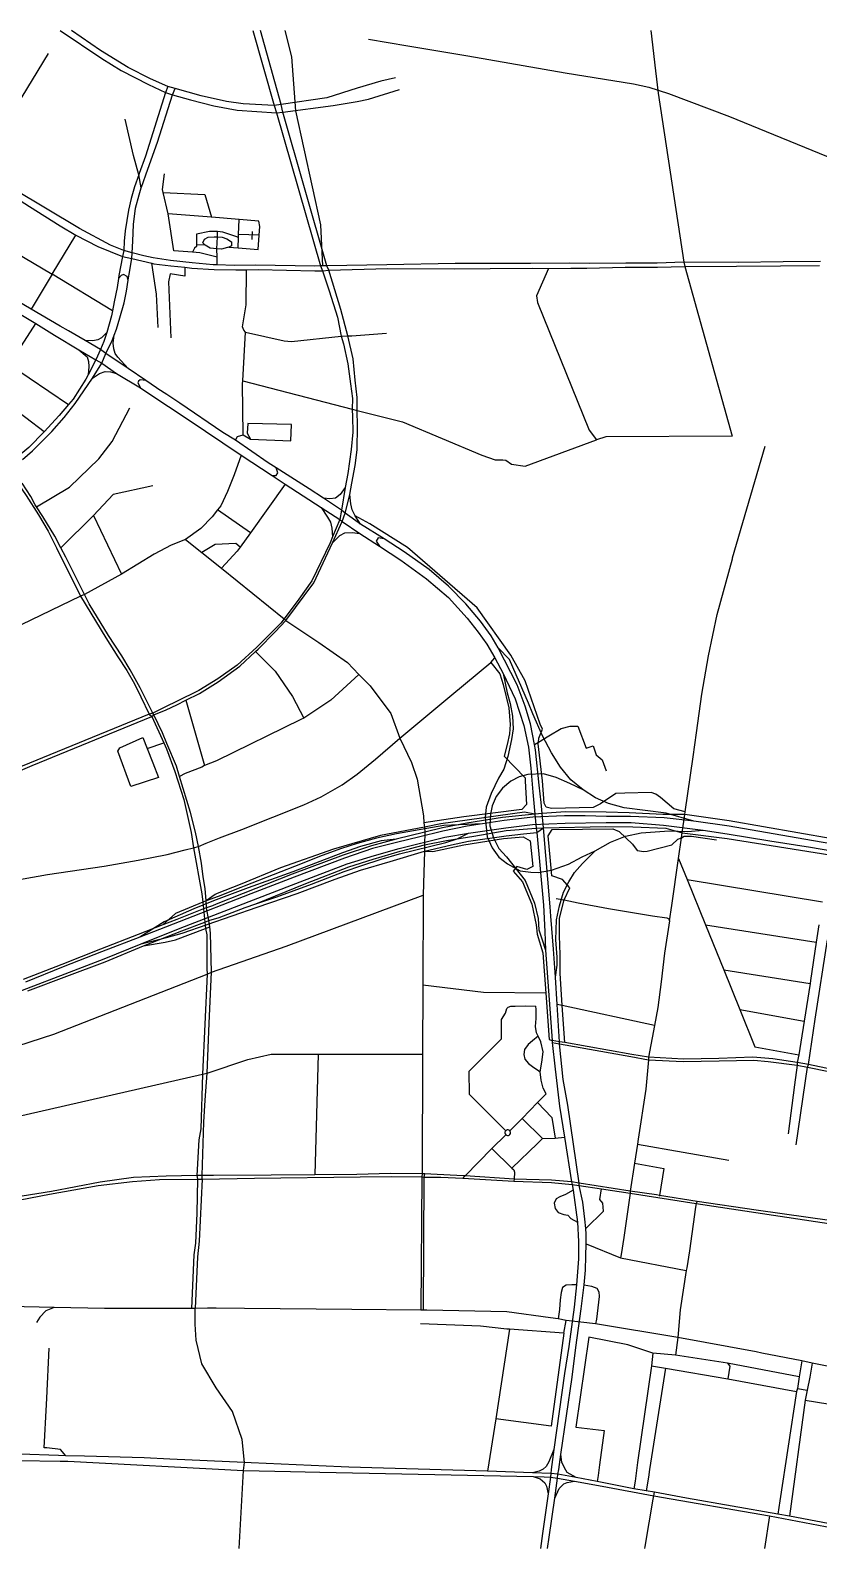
# Model space of a CAD drawing. Header units: inches. Extents: x 13383867 to 13391347, y 3530530 to 3535030.
# Drawn here: x 13386233 to 13388568, y 3530530 to 3535030 of the extents above; entities that cross this region are included whole.
import ezdxf

# ---------------------------------------------------------------- set-up
doc = ezdxf.new("R2010")
doc.units = ezdxf.units.IN
doc.header["$MEASUREMENT"] = 0

msp = doc.modelspace()

# ---------------------------------------------------------------- linework, layer by layer
for points in [[(13386321.3, 3535029.9), (13386445.1, 3534946.1), (13386502, 3534911.4), (13386583, 3534869), (13386633.3, 3534845.6), (13386654.2, 3534839.2), (13386707, 3534824), (13386776.5, 3534806.7), (13386845.7, 3534793.1), (13386962.1, 3534785.1), (13386980.5, 3534787.7), (13387129.9, 3534807.5), (13387200.7, 3534819.2), (13387234.5, 3534826.4), (13387326.4, 3534854.8)], [(13387314.7, 3534889.1), (13387271.4, 3534879.2), (13387201.6, 3534858.4), (13387111.5, 3534830.1), (13386975.7, 3534809.9), (13386955.4, 3534806.9), (13386863.5, 3534812.1), (13386813.8, 3534819.1), (13386738.7, 3534835.7), (13386661.5, 3534857.9), (13386640.1, 3534863.6), (13386588.8, 3534886.5), (13386522.3, 3534919.9), (13386440.6, 3534970.4), (13386354.8, 3535029.9)], [(13386891.9, 3535029.9), (13386955.4, 3534806.9), (13386962.1, 3534785.1), (13387092.5, 3534331.8)], [(13387111.1, 3534331.5), (13386980.5, 3534787.7), (13386975.7, 3534809.9), (13386914.3, 3535029.9)], [(13387099.3, 3534331.7), (13387093.4, 3534453.1), (13387019.4, 3534791.6), (13387007.3, 3534951.3), (13386988, 3535029.9)], [(13388071.2, 3535029.9), (13388084.5, 3534910.2)], [(13387234.9, 3535003.6), (13387351.4, 3534983.6), (13387528.7, 3534954.6), (13387817.7, 3534904.4), (13388020.2, 3534871.6), (13388065, 3534861.4), (13388123.5, 3534842.9), (13388304.4, 3534774.2), (13388634.8, 3534639.3), (13388659.6, 3534629.9), (13388760.8, 3534591.5), (13388895.3, 3534534.5)], [(13386078.9, 3534621.8), (13386286.5, 3534961.4)], [(13388084.5, 3534910.2), (13388093, 3534844)], [(13385659.4, 3534854.4), (13385678.6, 3534844.1), (13386067.4, 3534611.9), (13386077.1, 3534606.1), (13386230.8, 3534508.2), (13386321.7, 3534450.4), (13386367.8, 3534423.3), (13386433.3, 3534389), (13386506, 3534359.3), (13386533.3, 3534354.2), (13386593.1, 3534339.6), (13386598.8, 3534338.3)], [(13386596.4, 3534355.4), (13386568.8, 3534361.8), (13386534.4, 3534370.6), (13386509.5, 3534377.9), (13386470.1, 3534393.7), (13386378.6, 3534442.9), (13386085.5, 3534617.8), (13386078.9, 3534621.8), (13386073.6, 3534624.9), (13385686.1, 3534855.8)], [(13386640.1, 3534863.6), (13386633.3, 3534845.6), (13386574, 3534657.3)], [(13386581.3, 3534618.4), (13386609.8, 3534698.9), (13386654.2, 3534839.2), (13386661.5, 3534857.9)], [(13388093, 3534844), (13388168.8, 3534342.9), (13388172.2, 3534330.5), (13388312.2, 3533827.6)], [(13386561.6, 3534562.7), (13386554.3, 3534601.3), (13386538.6, 3534658.6), (13386514, 3534766.3)], [(13386574, 3534657.3), (13386555.7, 3534605.3)], [(13386562.6, 3534565.5), (13386581.3, 3534618.4)], [(13385522.2, 3534597.6), (13385538.9, 3534587.2), (13385590.8, 3534554.3), (13385653.5, 3534517), (13385736.2, 3534467.8), (13385802.3, 3534428.4), (13385859.9, 3534394.2), (13385918.8, 3534359.1), (13385925.1, 3534354.8), (13385971.1, 3534327.6), (13386050.2, 3534280.9), (13386086.1, 3534258.1), (13386249.1, 3534160.8), (13386304.3, 3534126.7), (13386376.1, 3534083.5)], [(13386456.7, 3534072.3), (13386440.7, 3534084), (13386394.8, 3534110.7), (13386345.6, 3534139.1), (13386321.7, 3534153.1), (13386235.1, 3534203.7), (13386104.3, 3534280.3), (13386099.3, 3534283.2), (13386064.6, 3534303.5), (13386001.7, 3534340.2), (13385938.3, 3534376.3), (13385931.5, 3534380.3), (13385890.2, 3534404.9), (13385815.1, 3534449.7), (13385713.7, 3534510.1), (13385664.1, 3534538.8), (13385609.1, 3534570.5)], [(13386554.3, 3534601.3), (13386541.6, 3534565.7), (13386531.5, 3534531.5), (13386523.2, 3534497.4), (13386513.9, 3534436), (13386511.2, 3534405.4), (13386509.5, 3534377.9), (13386506, 3534359.3), (13386495.4, 3534303.4), (13386494.1, 3534294.1), (13386490.5, 3534268.2), (13386481.6, 3534224.9), (13386476.5, 3534198.9), (13386473.5, 3534183.5), (13386459.3, 3534134.2), (13386451, 3534107.7), (13386440.7, 3534084), (13386426.9, 3534052.9), (13386404.4, 3534008.6)], [(13386456.7, 3534072.3), (13386474.9, 3534110.6), (13386481.1, 3534126.2), (13386488.4, 3534144.5), (13386498.3, 3534178), (13386510.6, 3534222.4), (13386517.9, 3534257.2), (13386522.7, 3534289.2), (13386525.4, 3534307.5), (13386533.3, 3534354.2), (13386534.4, 3534370.6), (13386536.2, 3534404.6), (13386538.1, 3534454.5), (13386544.4, 3534502.7), (13386554.9, 3534542.4), (13386561.6, 3534562.7)], [(13386555.7, 3534605.3), (13386554.3, 3534601.3)], [(13386561.6, 3534562.7), (13386562.6, 3534565.5)], [(13386786.1, 3534358), (13386735.4, 3534370.1), (13386712.9, 3534372.1), (13386657.5, 3534376.9), (13386641.3, 3534485.8), (13386626.6, 3534549.5), (13386624.6, 3534558.4), (13386630.5, 3534604.7)], [(13386626.6, 3534549.5), (13386749.4, 3534543.9), (13386769.2, 3534475.8)], [(13386003.6, 3534482.1), (13386159.6, 3534389.3), (13386297.6, 3534307.2), (13386367.8, 3534423.3)], [(13386820.7, 3534387.8), (13386848.2, 3534385.3), (13386907.9, 3534380), (13386910.7, 3534423.2), (13386912.4, 3534448.9), (13386910.1, 3534464.7), (13386851.9, 3534469.3), (13386769.2, 3534475.8), (13386641.3, 3534485.8)], [(13386849.5, 3534416.1), (13386841.2, 3534418.5), (13386802.8, 3534431.9), (13386787.6, 3534433.6), (13386763.6, 3534433.5), (13386724.8, 3534426), (13386725.4, 3534394.2), (13386725.5, 3534389.5), (13386718.9, 3534384.8), (13386712.9, 3534372.1)], [(13386786.3, 3534335), (13386786.1, 3534358), (13386785.8, 3534382.7), (13386787.1, 3534418.2), (13386787.6, 3534433.6)], [(13386848.2, 3534385.3), (13386849.5, 3534416.1), (13386849.9, 3534425.2), (13386851.9, 3534469.3)], [(13386889.9, 3534433.5), (13386888.7, 3534409.8)], [(13386725.4, 3534394.2), (13386748.8, 3534395.3)], [(13386785.8, 3534382.7), (13386766, 3534384.1), (13386751.2, 3534393.1), (13386748.8, 3534395.3), (13386743.5, 3534400.3), (13386748.5, 3534411.5), (13386759.7, 3534416.9), (13386777.3, 3534417.8), (13386787.1, 3534418.2), (13386800.7, 3534416.5), (13386814.7, 3534412), (13386828.6, 3534403), (13386828.6, 3534391.7), (13386820.7, 3534387.8), (13386816.9, 3534385.9), (13386798.9, 3534381.8), (13386785.8, 3534382.7)], [(13386910.7, 3534423.2), (13386849.9, 3534425.2)], [(13386611.9, 3534149.2), (13386607, 3534248.5), (13386593.1, 3534339.6)], [(13386647.7, 3534347.4), (13386596.4, 3534355.4)], [(13386598.8, 3534338.3), (13386649.1, 3534332.2)], [(13388574.1, 3534344.8), (13388463, 3534344.3), (13388330.2, 3534342.3), (13388168.8, 3534342.9), (13388089.9, 3534340.3), (13387997.4, 3534339.6), (13387888, 3534338.7), (13387831.2, 3534340.2), (13387715.1, 3534338.7), (13387591.8, 3534338.5), (13387491.1, 3534338.8), (13387288.7, 3534334.5), (13387111.1, 3534331.5), (13387099.3, 3534331.7), (13387092.5, 3534331.8), (13387076, 3534331.3), (13386899.6, 3534333.6), (13386836.8, 3534333.2), (13386786.3, 3534335), (13386774.3, 3534335.4), (13386711.9, 3534340.5), (13386647.7, 3534347.4)], [(13386297.6, 3534307.2), (13386235.1, 3534203.7)], [(13386476.5, 3534198.9), (13386297.6, 3534307.2)], [(13386522.7, 3534289.2), (13386520, 3534300.7), (13386509, 3534306.5), (13386501.8, 3534303.4), (13386494.1, 3534294.1)], [(13386690.2, 3534327.8), (13386690.8, 3534301.5), (13386647.3, 3534307.9), (13386641.9, 3534284.3), (13386649.1, 3534118.7)], [(13386649.1, 3534332.2), (13386690.2, 3534327.8), (13386711.5, 3534325.4), (13386777.4, 3534321.3), (13386842.1, 3534320.5), (13386872.9, 3534320.3), (13386907.6, 3534321.3), (13387076, 3534316.8), (13387098.8, 3534316.9), (13387116.7, 3534318.7), (13387290.5, 3534323.6), (13387490.7, 3534322.9), (13387595.2, 3534323.6), (13387719.8, 3534325.1), (13387768.1, 3534324), (13387834, 3534324.8), (13387881.3, 3534325.1), (13387995.4, 3534327.8), (13388090.9, 3534328.4), (13388172.2, 3534330.5), (13388325.4, 3534330.9), (13388454.9, 3534332), (13388570.6, 3534332.9)], [(13386840.3, 3533815.1), (13386846.7, 3533826.6), (13386863.7, 3533831), (13386861, 3533982.6), (13386862, 3533991.3), (13386870, 3534135.3), (13386865, 3534141.3), (13386861, 3534150.7), (13386872, 3534215.9), (13386872.9, 3534320.3)], [(13387092.5, 3534331.8), (13387098.8, 3534316.9), (13387118, 3534258.3), (13387142.5, 3534179.4), (13387154.1, 3534123.2), (13387160.7, 3534100.4), (13387173, 3534042), (13387181, 3533982.4), (13387186.8, 3533938.4), (13387186.1, 3533906.9), (13387187.7, 3533884.9), (13387187.8, 3533838.8), (13387183.2, 3533787.2), (13387173.3, 3533716.9), (13387166, 3533674.5), (13387154.3, 3533607.5), (13387149.5, 3533579.8), (13387128.5, 3533528.3)], [(13387166, 3533598.6), (13387176.6, 3533641.7), (13387179.2, 3533654.7), (13387185.8, 3533687.5), (13387195, 3533740.6), (13387201, 3533786.3), (13387202.5, 3533857.9), (13387201.4, 3533903.3), (13387201.1, 3533942.2), (13387195.6, 3533992.8), (13387189.2, 3534056.3), (13387173.1, 3534124.6), (13387152.9, 3534202.8), (13387116.7, 3534318.7), (13387111.1, 3534331.5)], [(13387768.1, 3534324), (13387732.8, 3534242.8), (13387735, 3534223.5), (13387888.5, 3533844.5), (13387909.7, 3533816.4)], [(13386043.3, 3533899.3), (13386104.3, 3533967.7), (13386136.2, 3534002.2), (13386170.9, 3534039.7), (13386249.1, 3534160.8)], [(13386015.1, 3534148.4), (13386104.8, 3534085.8), (13386170.9, 3534039.7), (13386345.6, 3533920.8)], [(13386459.3, 3534134.2), (13386443.6, 3534118.6), (13386432.7, 3534112.3), (13386417.6, 3534109.2), (13386394.8, 3534110.7)], [(13386523, 3534027.2), (13386491.9, 3534060.9), (13386484.6, 3534072.3), (13386480, 3534086.3), (13386478.4, 3534102.5), (13386481.1, 3534126.2)], [(13386870, 3534135.3), (13386985.3, 3534109.4), (13387006.2, 3534108.2), (13387154.1, 3534123.2), (13387173.1, 3534124.6), (13387185.1, 3534124.7), (13387287.7, 3534132.9)], [(13386209.4, 3533758.4), (13386238.8, 3533784.1), (13386296.2, 3533840.9), (13386333.2, 3533882.4), (13386365.4, 3533923.9), (13386416.6, 3533998.9), (13386444.2, 3534043.1), (13386456.7, 3534072.3)], [(13386376.1, 3534083.5), (13386400.9, 3534061.9), (13386405.6, 3534048.4), (13386406.1, 3534033.8), (13386404.4, 3534008.6)], [(13386376.1, 3534083.5), (13386426.9, 3534052.9), (13386444.2, 3534043.1), (13386488, 3534013.3), (13386559.7, 3533970.4), (13386613.4, 3533933.7)], [(13386610.9, 3533967.7), (13386606.2, 3533970.8), (13386574.6, 3533992.3), (13386523, 3534027.2), (13386456.7, 3534072.3)], [(13386404.4, 3534008.6), (13386397.1, 3533996.1), (13386359.5, 3533937), (13386345.6, 3533920.8), (13386318, 3533888.6), (13386274.1, 3533840.3), (13386228.7, 3533793.7), (13386216.3, 3533783.9), (13386171.3, 3533746.7), (13386163.7, 3533740.4)], [(13386416.6, 3533998.9), (13386437.3, 3534013), (13386454.5, 3534018.8), (13386470.1, 3534018.2), (13386488, 3534013.3)], [(13386574.6, 3533992.3), (13386558.5, 3533993.8), (13386553.3, 3533990.2), (13386551.2, 3533985), (13386559.7, 3533970.4)], [(13386862, 3533991.3), (13387186.1, 3533906.9), (13387201.4, 3533903.3), (13387335.8, 3533869.9), (13387570.7, 3533771.1), (13387609.7, 3533756.6), (13387615.6, 3533756.5)], [(13386274.1, 3533840.3), (13386219.6, 3533881.1), (13386104.3, 3533967.7)], [(13386637.6, 3533950.2), (13386610.9, 3533967.7)], [(13386613.4, 3533933.7), (13386642.4, 3533915.3)], [(13387166, 3533598.6), (13387154.3, 3533607.5), (13387101, 3533643.2), (13387059, 3533671.3), (13386961.1, 3533733), (13386937.2, 3533748.1), (13386840.3, 3533815.1), (13386802.9, 3533838.4), (13386676, 3533925), (13386637.6, 3533950.2)], [(13386251.5, 3533617.4), (13386349.2, 3533675.9), (13386435.7, 3533759.6), (13386474.9, 3533811.2), (13386527.2, 3533911.2)], [(13386642.4, 3533915.3), (13386697, 3533878.9), (13386857.1, 3533770.4), (13386949.4, 3533710.2), (13386988.2, 3533684.9), (13387094.8, 3533615.4)], [(13386863.7, 3533831), (13386885.3, 3533818.7), (13387004.1, 3533813.7), (13387006.5, 3533862.1), (13386876.9, 3533865), (13386875.1, 3533836.4), (13386885.3, 3533818.7)], [(13387632.9, 3533757.2), (13387641.4, 3533756.1), (13387658.1, 3533744.6), (13387698.6, 3533737.9), (13387909.7, 3533816.4)], [(13388312.2, 3533827.6), (13387938.1, 3533825.6), (13387909.7, 3533816.4)], [(13388153.4, 3532575.1), (13388162.3, 3532636.8), (13388164.4, 3532651.1), (13388171.9, 3532705.7), (13388173.1, 3532713.8), (13388196.9, 3532877.1), (13388206.6, 3532948.2), (13388222, 3533062.2), (13388242.3, 3533175.6), (13388268, 3533298.6), (13388312.6, 3533463.5), (13388313.4, 3533466.4), (13388410.1, 3533797.6)], [(13386857.1, 3533770.4), (13386836.6, 3533712.9), (13386817.2, 3533663.2), (13386797.2, 3533620.9), (13386787.5, 3533608.4), (13386772, 3533588.4), (13386738, 3533553.9), (13386692.4, 3533521.3), (13386650.3, 3533503.8)], [(13387615.6, 3533756.5), (13387632.9, 3533757.2)], [(13386163.7, 3533740.4), (13386170.4, 3533725.8), (13386195.1, 3533689.2), (13386220.5, 3533650.9), (13386256.7, 3533594.2), (13386285.4, 3533545.5), (13386310.4, 3533495.7), (13386381, 3533353.4), (13386456.2, 3533229.4), (13386492.5, 3533173.5)], [(13386949.4, 3533710.2), (13386961.3, 3533710.5), (13386966.5, 3533718.3), (13386961.1, 3533733)], [(13386754, 3532449.6), (13386750.8, 3532486.3), (13386745.3, 3532521.1), (13386739.8, 3532561.9), (13386731.1, 3532611.3), (13386722.4, 3532653.1), (13386707.3, 3532711.4), (13386675, 3532818.6), (13386665.8, 3532849.4), (13386637.4, 3532916.2), (13386624.4, 3532947.6), (13386598.9, 3533001), (13386596.2, 3533006.5), (13386558.1, 3533081.2), (13386528.8, 3533134.8), (13386503.6, 3533175.9), (13386464.8, 3533235.9), (13386406.9, 3533330.5), (13386392.9, 3533358.2), (13386337.7, 3533468.8), (13386323, 3533496.5), (13386305, 3533530.4), (13386269.4, 3533589.2), (13386251.5, 3533617.4), (13386247.5, 3533623.7), (13386234, 3533648.2), (13386209.1, 3533687.7)], [(13386595.8, 3533680.2), (13386478.3, 3533654.2), (13386420.1, 3533591.8), (13386503.4, 3533417.9)], [(13386988.2, 3533684.9), (13386885.1, 3533540.8), (13386854.1, 3533498), (13386845.2, 3533485.8), (13386798.9, 3533435.7)], [(13387166, 3533674.5), (13387151.1, 3533653.8), (13387136.5, 3533643.4), (13387119.9, 3533641.3), (13387101, 3533643.2)], [(13387211.4, 3533566.6), (13387194.8, 3533591.4), (13387186.5, 3533608.6), (13387182.3, 3533626.8), (13387179.2, 3533654.7)], [(13386420.1, 3533591.8), (13386323, 3533496.5)], [(13386667.1, 3533031.3), (13386693.3, 3533044.3), (13386734, 3533064.6), (13386789.8, 3533098.7), (13386853.2, 3533145.7), (13386900.4, 3533188.7), (13386907.9, 3533195.6), (13386957.9, 3533247.5), (13386989.7, 3533281), (13387072.8, 3533392.3), (13387128, 3533510.7), (13387156.8, 3533574.5), (13387166, 3533598.6)], [(13386885.1, 3533540.8), (13386787.5, 3533608.4)], [(13387094.8, 3533615.4), (13387113.7, 3533586.7), (13387122.5, 3533572.7), (13387126.1, 3533554.5), (13387128.5, 3533528.3)], [(13387094.8, 3533615.4), (13387149.5, 3533579.8), (13387156.8, 3533574.5), (13387208.6, 3533538.7), (13387266.9, 3533501.1), (13387330.6, 3533459.9), (13387406.3, 3533403.8), (13387471.6, 3533348.7), (13387527.1, 3533288), (13387559.5, 3533246.7), (13387585.7, 3533210.6), (13387609.4, 3533170.4), (13387633.9, 3533123.8), (13387668.8, 3533049.1), (13387695.2, 3532970), (13387708.7, 3532905.5), (13387715.2, 3532843.2), (13387721.6, 3532772.3), (13387727.9, 3532707.1), (13387731.9, 3532665.3), (13387733.1, 3532652.5), (13387753, 3532436.8), (13387756.8, 3532358.7), (13387759.4, 3532303.6), (13387779.1, 3532035.5)], [(13387801, 3532025.6), (13387800.7, 3532032.4), (13387794, 3532142.6), (13387789, 3532223.6), (13387782.4, 3532306.5), (13387775.2, 3532404.4), (13387773.2, 3532432.5), (13387752.8, 3532666.3), (13387749, 3532708.6), (13387746.1, 3532741.2), (13387740.3, 3532792.8), (13387729.4, 3532897.3), (13387726.4, 3532913.6), (13387714.7, 3532974.7), (13387698.9, 3533027.1), (13387674.8, 3533090.2), (13387619.2, 3533199.9), (13387598.3, 3533235.1), (13387566.5, 3533278.4), (13387523.1, 3533330.1), (13387471.4, 3533382.9), (13387414.3, 3533431.5), (13387340.6, 3533484.8), (13387280.7, 3533522.7), (13387211.4, 3533566.6), (13387166, 3533598.6)], [(13387993.7, 3532769.3), (13387967.4, 3532768.3), (13387922.1, 3532737.2), (13387900.5, 3532726.5), (13387776.9, 3532723.1), (13387760.8, 3532727.9), (13387754.9, 3532739), (13387750.6, 3532805.2), (13387737.5, 3532915.6), (13387738.1, 3532919.9), (13387739.6, 3532932.1), (13387749.9, 3532958.8), (13387743, 3532973.5), (13387698.7, 3533101.5), (13387656.3, 3533178.3), (13387556.6, 3533318.6), (13387350.3, 3533496.9), (13387238.9, 3533567.5), (13387194.8, 3533591.4)], [(13387128.5, 3533528.3), (13387121.5, 3533510.9), (13387066.9, 3533398.7), (13387028.2, 3533344.4), (13386984.8, 3533286.2), (13386974.8, 3533272.9), (13386904.2, 3533201.4), (13386845.8, 3533148.6), (13386788.8, 3533107.8), (13386731.8, 3533073.2), (13386665.9, 3533041)], [(13387128, 3533510.7), (13387149.5, 3533533.2), (13387164.6, 3533540.5), (13387185.9, 3533542), (13387208.6, 3533538.7)], [(13386650.3, 3533503.8), (13386599.8, 3533476.9)], [(13386692.4, 3533521.3), (13386740.9, 3533482.4), (13386798.9, 3533435.7), (13386984.8, 3533286.2), (13386989.7, 3533281), (13387087.8, 3533215.2), (13387172, 3533156.2), (13387206.3, 3533120.9), (13387239.4, 3533086.8), (13387300.4, 3533004.7), (13387327.2, 3532932.5), (13387362.1, 3532860.4), (13387378.5, 3532810.3), (13387397.9, 3532702.1), (13387398.6, 3532681.1), (13387400.1, 3532668.6), (13387401.9, 3532653.7), (13387400.8, 3532615.7), (13387400.2, 3532597.2), (13387397.3, 3532501.5), (13387397.1, 3532466.9), (13387395.9, 3532200.3), (13387394.9, 3531995.7), (13387393.3, 3531640.8)], [(13386854.1, 3533498), (13386841.3, 3533509.4), (13386780, 3533506.3), (13386740.9, 3533482.4)], [(13387280.7, 3533522.7), (13387263.4, 3533525.4), (13387257.7, 3533515.5), (13387266.9, 3533501.1)], [(13386599.8, 3533476.9), (13386503.4, 3533417.9), (13386392.9, 3533358.2), (13386381, 3533353.4), (13386205.2, 3533268.3), (13385981, 3533191.8), (13385966.4, 3533186.8), (13385919.9, 3533170.9), (13385788.1, 3533141.2), (13385613.4, 3533101.7), (13385459.8, 3533075.2), (13385450.7, 3533073.6), (13385304.6, 3533048.4), (13385236.1, 3533036.1), (13385017.2, 3532996.9), (13385013, 3532996.5), (13385002.1, 3532994.1), (13384862.3, 3532965.2), (13384793.6, 3532950.7), (13384744.3, 3532916.5), (13384705.2, 3532863.3), (13384686.8, 3532837.3)], [(13386492.5, 3533173.5), (13386519.1, 3533132.3)], [(13386793.3, 3532636.4), (13386859.5, 3532661.4), (13387042.8, 3532734.8), (13387094.9, 3532758.1), (13387156.2, 3532793.8), (13387200.8, 3532825.1), (13387255.4, 3532870.1), (13387327.2, 3532932.5), (13387481.2, 3533060.4), (13387597.6, 3533156), (13387609.4, 3533170.4)], [(13386900.4, 3533188.7), (13386958.2, 3533130.8), (13387009.8, 3533055.6), (13387043.3, 3532991.4)], [(13387721.1, 3533004.2), (13387708.8, 3533035.9), (13387652.4, 3533164.9), (13387619.2, 3533199.9)], [(13386519.1, 3533132.3), (13386541.3, 3533092.6), (13386560.4, 3533054.6), (13386585.2, 3533003.2), (13386592.9, 3532996.3)], [(13387597.6, 3533156), (13387624, 3533123.2), (13387633.5, 3533091.1), (13387650.7, 3533022.3), (13387654.3, 3532972.5), (13387652.1, 3532944.9), (13387645.7, 3532912.9), (13387636.8, 3532878.2), (13387699, 3532814.7), (13387698.4, 3532804.8), (13387702.3, 3532735.2), (13387688.8, 3532720.7), (13387517.5, 3532698.9), (13387398.6, 3532681.1)], [(13387633.9, 3533123.8), (13387645.3, 3533066.6), (13387654.6, 3533034.4), (13387661.2, 3532997.3), (13387663.6, 3532959.3)], [(13387206.3, 3533120.9), (13387123, 3533044.8), (13387043.3, 3532991.4), (13387034.1, 3532986.9), (13386784.5, 3532864.6), (13386748.9, 3532851.2), (13386740.5, 3532846.1)], [(13386665.9, 3533041), (13386634.8, 3533025.8)], [(13386693.3, 3533044.3), (13386748.9, 3532851.2)], [(13386585.2, 3533003.2), (13386186.7, 3532839.9), (13386126.7, 3532817.5), (13386115.7, 3532814.2), (13386074.2, 3532799.5), (13385931.7, 3532757.9), (13385794.5, 3532717.4), (13385613.5, 3532664), (13385528.2, 3532646), (13385515.1, 3532643.2), (13385262, 3532589.7), (13385126.9, 3532564.9), (13385007.9, 3532544)], [(13385008.1, 3532531.1), (13385141.4, 3532557.5), (13385263.6, 3532580.4), (13385516.6, 3532630.8), (13385523.6, 3532632.2), (13385529.7, 3532633.8), (13385604.4, 3532652.5), (13385796.3, 3532707.1), (13385934.5, 3532749.2), (13385945.5, 3532752.4), (13386046.8, 3532781.9), (13386115.1, 3532801.9), (13386131.6, 3532807.3), (13386163.9, 3532819.2), (13386238.4, 3532850.7), (13386592.9, 3532996.3)], [(13386634.8, 3533025.8), (13386596.2, 3533006.5), (13386585.2, 3533003.2)], [(13386592.9, 3532996.3), (13386598.9, 3533001), (13386635.6, 3533016)], [(13386592.9, 3532996.3), (13386627.9, 3532918), (13386636.7, 3532900), (13386660.8, 3532833.1), (13386687.3, 3532750.2), (13386709.8, 3532652.9), (13386715.8, 3532607.1)], [(13386635.6, 3533016), (13386667.1, 3533031.3)], [(13387870.2, 3532778.5), (13387834.2, 3532808.8), (13387803.2, 3532845.9), (13387776.8, 3532888.2), (13387750.3, 3532939), (13387721.1, 3533004.2)], [(13387663.6, 3532959.3), (13387658, 3532927.7), (13387647.9, 3532877.6), (13387635.3, 3532840.3), (13387620.1, 3532813.1), (13387597.7, 3532768.4), (13387583.2, 3532727.9), (13387580.4, 3532696.9), (13387586.1, 3532639.7), (13387601.1, 3532606.8), (13387621.1, 3532579), (13387646.1, 3532559.9), (13387684.5, 3532538.9), (13387715.2, 3532534.7), (13387737.8, 3532533.9), (13387777.3, 3532540.4), (13387826.8, 3532558.6), (13387867.6, 3532580.3), (13387905.8, 3532597.8)], [(13387726.4, 3532913.6), (13387738.1, 3532919.9), (13387769.1, 3532938.7), (13387805.1, 3532961), (13387832.2, 3532967.4), (13387855.3, 3532967.4), (13387879.4, 3532902.8), (13387900, 3532909.7), (13387909.4, 3532883.1), (13387927.2, 3532868.2), (13387938.9, 3532835)], [(13386595.6, 3532858.5), (13386612.8, 3532815.4), (13386530.1, 3532788.3), (13386491.6, 3532893.3), (13386498.4, 3532903.7), (13386566, 3532933.9), (13386578.8, 3532901.3), (13386595.6, 3532858.5)], [(13386578.8, 3532901.3), (13386627.9, 3532918)], [(13386691.5, 3532827.8), (13386675, 3532818.6)], [(13386740.5, 3532846.1), (13386691.5, 3532827.8)], [(13387790.9, 3532815.8), (13387753.6, 3532826), (13387706.5, 3532824.5), (13387680.6, 3532817.9), (13387656.7, 3532804.3), (13387631.9, 3532784.1), (13387612.8, 3532758.9), (13387600.9, 3532731.8), (13387595.7, 3532706.5), (13387594, 3532672), (13387605, 3532636.8), (13387621, 3532605), (13387643.3, 3532579.9), (13387699, 3532509.7), (13387726.2, 3532443), (13387737.4, 3532398)], [(13388198.3, 3532686.1), (13388116.3, 3532709.6), (13387992.3, 3532725.6), (13387945.8, 3532738), (13387907.6, 3532754.7), (13387870.2, 3532778.5), (13387831.4, 3532798), (13387790.9, 3532815.8)], [(13388072.1, 3532771.2), (13387993.7, 3532769.3)], [(13388173.1, 3532713.8), (13388139.4, 3532722.4), (13388099.4, 3532755.7), (13388085.9, 3532765.7), (13388072.1, 3532771.2)], [(13387727.9, 3532707.1), (13387696.5, 3532713.1), (13387449.1, 3532678), (13387400.1, 3532668.6), (13387269.8, 3532643.3), (13387130.8, 3532602.7), (13386974.4, 3532547.6), (13386854.7, 3532498)], [(13387572.9, 3532678.6), (13387458, 3532673), (13387317.9, 3532648.6), (13387258.4, 3532635.5), (13387201.5, 3532619.9), (13387152.2, 3532603.8), (13387089.1, 3532581.5), (13387038.1, 3532560.9), (13386866.3, 3532493.2), (13386856.8, 3532489.4)], [(13388006.6, 3532711.1), (13387939.1, 3532712.7), (13387818.7, 3532713.6), (13387749, 3532708.6), (13387727.9, 3532707.1), (13387632.1, 3532697.2), (13387525.7, 3532680.3), (13387454.4, 3532666.4), (13387401.9, 3532653.7), (13387316.3, 3532633), (13387243.7, 3532613.2), (13387160.1, 3532585.7), (13387008.9, 3532528.7), (13386862.9, 3532471.3)], [(13388303, 3532671.6), (13388198.3, 3532686.1), (13388110.7, 3532695.5), (13388011.3, 3532700.3), (13387939.9, 3532700.3), (13387876.1, 3532701.9), (13387814.9, 3532702.3), (13387721.5, 3532698.3), (13387636.7, 3532688.4), (13387572.9, 3532678.6), (13387526.6, 3532671.4), (13387454.9, 3532656.5)], [(13387460.5, 3532638.8), (13387531.2, 3532650.5), (13387641.5, 3532666.7), (13387720.3, 3532676.4), (13387817.5, 3532680.1), (13387938.9, 3532682.1), (13388012.5, 3532681.6), (13388108.7, 3532673.7), (13388226.4, 3532659), (13388297.1, 3532648.4)], [(13388106.6, 3532705.5), (13388006.6, 3532711.1)], [(13388609.4, 3532633.5), (13388608.7, 3532633.6), (13388303.1, 3532687.4), (13388171.9, 3532705.7), (13388106.6, 3532705.5)], [(13384391.8, 3531809.9), (13384529, 3531818.5), (13384648.6, 3531826.1), (13384763.9, 3531837.2), (13384887.7, 3531850.5), (13385044.8, 3531869.2), (13385204.9, 3531896.6), (13385365, 3531928.9), (13385484.6, 3531955.5), (13385618.6, 3531991.5), (13385762, 3532030.7), (13385919.7, 3532079.1), (13386068, 3532131.2), (13386222.3, 3532190.4), (13386336.5, 3532233.8), (13386452, 3532278.4), (13386561.6, 3532322.4), (13386676.9, 3532368.7), (13386894.2, 3532453.2), (13387019.6, 3532501.5), (13387171.1, 3532559.2), (13387252.3, 3532584.2), (13387325.9, 3532605), (13387460.5, 3532638.8)], [(13387454.9, 3532656.5), (13387382.4, 3532638.8), (13387321.7, 3532623.9), (13387246.9, 3532604.6), (13387163.6, 3532576.8), (13387014.2, 3532520.4), (13386886.1, 3532470.2), (13386674, 3532387.9), (13386557.1, 3532342.5), (13386443.2, 3532298.8), (13386329.8, 3532254), (13386218.1, 3532209.2)], [(13386753.9, 3532620.7), (13386793.3, 3532636.4)], [(13386869.1, 3532429.8), (13386900.9, 3532441.2), (13387049.4, 3532500.8), (13387176.1, 3532550.2), (13387248.5, 3532573.7), (13387328.5, 3532597.1), (13387359, 3532604.9), (13387400.8, 3532615.7), (13387465.8, 3532628.8), (13387546.8, 3532641.9), (13387642.7, 3532657.9), (13387731.9, 3532665.3), (13387752.8, 3532666.3), (13387937.5, 3532669.9), (13388017.9, 3532669.1)], [(13386962.9, 3532461.6), (13387065.9, 3532499.6), (13387162.2, 3532537.1), (13387214.5, 3532554.5), (13387272.4, 3532573), (13387326.4, 3532589.1), (13387464.1, 3532622.4), (13387497.6, 3532633.9), (13387531.2, 3532650.5)], [(13387316.3, 3532633), (13387272.7, 3532627.4), (13387211.1, 3532610.5), (13387157.9, 3532592.3)], [(13387400.2, 3532597.2), (13387480.2, 3532615.7), (13387531.4, 3532626.4), (13387642.1, 3532642.9), (13387693.8, 3532648), (13387733.1, 3532652.5), (13387752.8, 3532666.3)], [(13387400.2, 3532597.2), (13387425.2, 3532596), (13387516.9, 3532615.9), (13387635.1, 3532634.4), (13387693.1, 3532639.3), (13387713.4, 3532627.7), (13387721.6, 3532551.4), (13387703.9, 3532543.1), (13387674.1, 3532551.7), (13387663.6, 3532538.3), (13387690.5, 3532506.1), (13387718.2, 3532439.8), (13387731.2, 3532379.1), (13387734.4, 3532350.7), (13387751.3, 3532295.6), (13387759.8, 3532176.3), (13387769.5, 3532038.9), (13387779.1, 3532035.5)], [(13387816.2, 3532029.7), (13387808.7, 3532139.4), (13387802.2, 3532235.5), (13387802.9, 3532290.4), (13387800.8, 3532346.6), (13387800.8, 3532398.1), (13387814.2, 3532452.6), (13387831, 3532488.6), (13387809.7, 3532513.3), (13387778.2, 3532523.6), (13387774.1, 3532568.2), (13387767.1, 3532642.2), (13387779.1, 3532661.2), (13387958.5, 3532663.6), (13387977.6, 3532655.9), (13388016.7, 3532617.8), (13388031.1, 3532599.5), (13388050.4, 3532596.5), (13388060, 3532597.3)], [(13387951.6, 3532623.6), (13387995.9, 3532641.6), (13388042.2, 3532651.3), (13388125.8, 3532657.8), (13388179.7, 3532655.3), (13388226.4, 3532659)], [(13388017.9, 3532669.1), (13388115.6, 3532665.6)], [(13388115.6, 3532665.6), (13388164.4, 3532651.1), (13388296.9, 3532634.4), (13388601.3, 3532586), (13388601.9, 3532586)], [(13388133.4, 3532615.9), (13388150.7, 3532632.3), (13388162.3, 3532636.8), (13388169.9, 3532641.6), (13388191.2, 3532641.1), (13388266, 3532630.7)], [(13388297.1, 3532648.4), (13388423.2, 3532627.6), (13388543.9, 3532608.9), (13388935, 3532541.8), (13389232, 3532490.4), (13389634.9, 3532418), (13389760.7, 3532396.4)], [(13389766, 3532416.9), (13389642.1, 3532436.4), (13389236.3, 3532508.9), (13388934.4, 3532562.8), (13388547.2, 3532629.1), (13388303, 3532671.6)], [(13384996.1, 3532215.6), (13385008.3, 3532217.8), (13385272.8, 3532265.9), (13385328.1, 3532276), (13385534.3, 3532325.7), (13385542.9, 3532327.8), (13385547.6, 3532328.9), (13385565.2, 3532333.1), (13385607.7, 3532345.5), (13385833.5, 3532412), (13385944.9, 3532453.2), (13385974.8, 3532462.7), (13386035.4, 3532477.2), (13386148.9, 3532501.9), (13386167.6, 3532507.1), (13386284.1, 3532527.9), (13386451.8, 3532552.6), (13386552.7, 3532570.8), (13386637.8, 3532586.9), (13386691.4, 3532601.1), (13386715.8, 3532607.1), (13386731.1, 3532611.3), (13386753.9, 3532620.7)], [(13387157.9, 3532592.3), (13387010.5, 3532536.2), (13386877.9, 3532488), (13386775.7, 3532449.6), (13386717.5, 3532426), (13386660.9, 3532401.5), (13386629.2, 3532387.6), (13386557.1, 3532342.5)], [(13386715.8, 3532607.1), (13386741.2, 3532471.1), (13386744, 3532446.1), (13386745.7, 3532426.1), (13386749.7, 3532386.3), (13386751.8, 3532368.4), (13386755.9, 3532349.2), (13386755.5, 3532249.2), (13386756.9, 3532232.9), (13386742.6, 3531936.1), (13386737.9, 3531774.5), (13386732, 3531741.6), (13386726.3, 3531635.4), (13386728.4, 3531625.2), (13386726, 3531524.2), (13386722.4, 3531435.6), (13386717, 3531400.6), (13386710.2, 3531241.7)], [(13387136, 3532514.3), (13387211.2, 3532540.9), (13387299, 3532566.7), (13387400.2, 3532597.2)], [(13387790, 3532334.7), (13387791.8, 3532393.7), (13387800.5, 3532435.5), (13387812.5, 3532475.6), (13387827.9, 3532505.8), (13387845, 3532533.9), (13387868.7, 3532560.3), (13387905.8, 3532597.8), (13387951.6, 3532623.6)], [(13388060, 3532597.3), (13388133.4, 3532615.9)], [(13388133.1, 3532436.5), (13388153.4, 3532575.1)], [(13388153.4, 3532575.1), (13388178.6, 3532513), (13388233, 3532378.6), (13388287.1, 3532245.1), (13388334.8, 3532127.4), (13388379.3, 3532017.4), (13388509.1, 3531993.4)], [(13386561.6, 3532322.4), (13386636.5, 3532340.8), (13386682.5, 3532354.3), (13386904.6, 3532430.7), (13387023.2, 3532471.3), (13387136, 3532514.3)], [(13386854.7, 3532498), (13386786, 3532471.4)], [(13388178.6, 3532513), (13388579.6, 3532447)], [(13385252.8, 3531332.2), (13385257.9, 3531503.1), (13385263.1, 3531652.4), (13385271.2, 3531701.3), (13385297.1, 3531738.7), (13385324.7, 3531762.8), (13385352.3, 3531779), (13385404.7, 3531792.8), (13385560, 3531826.6), (13385568.2, 3531828.4), (13385572.5, 3531829.6), (13386140.5, 3531998.6), (13386158.8, 3532008.6), (13386302.4, 3532054.5), (13386756.9, 3532232.9), (13386769.5, 3532238.8), (13386990.5, 3532315.2), (13387397.1, 3532466.9)], [(13386786, 3532471.4), (13386780.3, 3532469), (13386754, 3532449.6), (13386744, 3532446.1), (13386662.6, 3532412.1), (13386625.5, 3532378.5)], [(13386742.1, 3531625.3), (13386742.3, 3531635.6), (13386747.1, 3531793.8), (13386751.1, 3531858.7), (13386757.1, 3531939.5), (13386762.6, 3532087.7), (13386769.5, 3532238.8), (13386766.8, 3532354.2), (13386764.7, 3532372.4), (13386761.8, 3532391.4), (13386754.5, 3532429.6), (13386754, 3532449.6)], [(13386789.1, 3532463.1), (13386754, 3532449.6)], [(13386862.9, 3532471.3), (13386783.1, 3532439.6)], [(13386856.8, 3532489.4), (13386789.1, 3532463.1)], [(13386900.9, 3532441.2), (13386962.9, 3532461.6)], [(13387790.5, 3532457.3), (13387814.2, 3532452.6), (13387855.6, 3532444.4), (13387945.5, 3532427.1), (13388076, 3532405.3), (13388119, 3532399.6), (13388124.5, 3532396.5), (13388126.1, 3532390.4), (13388111.4, 3532295), (13388101.7, 3532210.3), (13388092.3, 3532133.5), (13388082.2, 3532080.1), (13388064.6, 3531986.1), (13388064.7, 3531979.1), (13388056, 3531891.8), (13388033.9, 3531743.1), (13388031.6, 3531728.3), (13388022.8, 3531672.3), (13388009.9, 3531589.5), (13388009.7, 3531583.3), (13387990.9, 3531452.2), (13387983.1, 3531402), (13387981.5, 3531391.9)], [(13386783.1, 3532439.6), (13386772.6, 3532435.2), (13386754.5, 3532429.6), (13386745.7, 3532426.1), (13386666.4, 3532394.4), (13386625.5, 3532378.5), (13386552.4, 3532350.1), (13386441, 3532306.6), (13386326.5, 3532261.4), (13386211.6, 3532216.9)], [(13386792.1, 3532400.8), (13386869.1, 3532429.8)], [(13388126.1, 3532390.4), (13388133.1, 3532436.5)], [(13386225.7, 3532182.9), (13386340.9, 3532226.4), (13386454.9, 3532269.4), (13386568.5, 3532316.7), (13386682.1, 3532360.6), (13386749.7, 3532386.3), (13386761.8, 3532391.4), (13386792.1, 3532400.8)], [(13386568.5, 3532316.7), (13386632.5, 3532327.2), (13386663.2, 3532334.3), (13386751.8, 3532368.4), (13386764.7, 3532372.4)], [(13387737.4, 3532398), (13387739.8, 3532364), (13387749.1, 3532334.5), (13387759.4, 3532303.6)], [(13388233, 3532378.6), (13388561.2, 3532327)], [(13388568.9, 3532378.4), (13388561.2, 3532327), (13388544.4, 3532214.2), (13388543, 3532204.9), (13388525.6, 3532093.7), (13388515.8, 3532030.9), (13388509.1, 3531993.4), (13388505, 3531970.7), (13388504.7, 3531962.4), (13388496.8, 3531904.9), (13388478.2, 3531759.2)], [(13387789, 3532223.6), (13387793.5, 3532258.9), (13387793.5, 3532282.5), (13387790, 3532334.7)], [(13388501.4, 3531726.3), (13388535.7, 3531957.1), (13388537.9, 3531964.7), (13388558.3, 3532099.6), (13388594.6, 3532334.8)], [(13388287.1, 3532245.1), (13388543, 3532204.9)], [(13387762.2, 3532176.3), (13387759.8, 3532176.3), (13387575.2, 3532178.6), (13387395.9, 3532200.3)], [(13387641.4, 3531768.5), (13387621.6, 3531788.3), (13387533.6, 3531876.2), (13387532.5, 3531945.3), (13387620.3, 3532031.9), (13387629.2, 3532040.5), (13387629.2, 3532098.6), (13387641, 3532117.3), (13387643, 3532123.6), (13387644.1, 3532130.4), (13387648.1, 3532134.3), (13387656, 3532137.6), (13387669.6, 3532137.9), (13387700.6, 3532138.8), (13387730.1, 3532137.9)], [(13387653.1, 3531768.2), (13387690.4, 3531804.7), (13387735.7, 3531852.4), (13387761, 3531878.3), (13387752.4, 3531895), (13387746.2, 3531918.4), (13387743.1, 3531943.4), (13387748.6, 3531972.2), (13387752.4, 3532002.1), (13387744.8, 3532031.9), (13387737, 3532048.8), (13387732.5, 3532058.6), (13387729.4, 3532077.2), (13387731.5, 3532100.8), (13387731.5, 3532127.6), (13387730.1, 3532137.9)], [(13388082.2, 3532080.1), (13387808.7, 3532139.4), (13387794, 3532142.6)], [(13388334.8, 3532127.4), (13388525.6, 3532093.7)], [(13387737, 3532048.8), (13387720.5, 3532035), (13387707.4, 3532023.7), (13387696.8, 3532008.9), (13387695.1, 3531994.5), (13387697.5, 3531980.8), (13387708.8, 3531967.8), (13387724.6, 3531955.8), (13387735.6, 3531948.9), (13387743.1, 3531943.4)], [(13387779.1, 3532035.5), (13387779, 3532029.7), (13387787.7, 3531950.6), (13387801, 3531841.4), (13387814.9, 3531749.8), (13387836.3, 3531617.4)], [(13387779, 3532029.7), (13387801, 3532025.6)], [(13389461.9, 3531750.6), (13389438.7, 3531755.2), (13389431.8, 3531756.6), (13389296.1, 3531783.2), (13389129.6, 3531828.4), (13389047.1, 3531850.8), (13388893.8, 3531891.1), (13388887.1, 3531892.9), (13388743.2, 3531921.6), (13388537.9, 3531964.7), (13388505, 3531970.7), (13388432.4, 3531981.8), (13388372.9, 3531986.2), (13388272.6, 3531982.8), (13388168.1, 3531981.1), (13388064.6, 3531986.1), (13388014.4, 3531994.7), (13387816.2, 3532029.7), (13387800.7, 3532032.4), (13387779.1, 3532035.5)], [(13387859.1, 3531606.5), (13387858.8, 3531613.3), (13387825.2, 3531843.8), (13387811.8, 3531920.7), (13387801, 3532025.6)], [(13387801, 3532025.6), (13388011.4, 3531988.7), (13388064.7, 3531979.1), (13388166.6, 3531973.4), (13388273.3, 3531975.4), (13388375.8, 3531977.2), (13388418.4, 3531974.2), (13388504.7, 3531962.4), (13388535.7, 3531957.1), (13388729.4, 3531917), (13388885.8, 3531884.1), (13388892.6, 3531882.6), (13389037.8, 3531845.4), (13389206.3, 3531800.5), (13389291.7, 3531777.8), (13389430.4, 3531749.5), (13389437.3, 3531748.1), (13389460.9, 3531743.3)], [(13386132.7, 3531798.1), (13386151.8, 3531801.1), (13386742.6, 3531936.1), (13386757.1, 3531939.5), (13386876.8, 3531979.6), (13386946.4, 3531995.7), (13387086, 3531995.7), (13387394.9, 3531995.7)], [(13387086, 3531995.7), (13387075.2, 3531638.1)], [(13387735.7, 3531852.4), (13387778.1, 3531807.9), (13387787.5, 3531746.8)], [(13387659.1, 3531657.8), (13387735, 3531731.1), (13387749.8, 3531745.5), (13387690.4, 3531804.7)], [(13387513.7, 3531627.9), (13387521, 3531634.9), (13387600.4, 3531715.4), (13387641.3, 3531756.8)], [(13387654.9, 3531760.3), (13387655.2, 3531763.1), (13387654.6, 3531765.8), (13387653.1, 3531768.2), (13387650.8, 3531769.9), (13387648.4, 3531770.7), (13387645.9, 3531770.7), (13387643.4, 3531770), (13387641.4, 3531768.5), (13387639.8, 3531766.5), (13387639, 3531764.1), (13387638.9, 3531761.5), (13387639.6, 3531759.1), (13387641.3, 3531756.8), (13387643.6, 3531755.2), (13387646.3, 3531754.4), (13387649.1, 3531754.7), (13387651.7, 3531755.8), (13387653.7, 3531757.8), (13387654.9, 3531760.3)], [(13387749.8, 3531745.5), (13387787.5, 3531746.8), (13387814.9, 3531749.8)], [(13388031.6, 3531728.3), (13388302.3, 3531680.8)], [(13387600.4, 3531715.4), (13387659.1, 3531657.8), (13387665.6, 3531652.9), (13387667, 3531645.4), (13387666.6, 3531624.7), (13387665.5, 3531619)], [(13387836.3, 3531617.4), (13387776.9, 3531622.1), (13387666.6, 3531624.7), (13387521, 3531634.9), (13387515.3, 3531635.2), (13387418.9, 3531640), (13387401.5, 3531640.6), (13387393.3, 3531640.8), (13387300.1, 3531641.4), (13387199.8, 3531639.2), (13387075.2, 3531638.1), (13386946.7, 3531637), (13386775.4, 3531635.5), (13386742.3, 3531635.6)], [(13387393.3, 3531640.8), (13387392.7, 3531632.2), (13387390.1, 3531237)], [(13387397.7, 3531237.1), (13387399.9, 3531631), (13387401.5, 3531640.6)], [(13388022.8, 3531672.3), (13388109.3, 3531656.5), (13388097.2, 3531576.8), (13388096.8, 3531574.2)], [(13386742.3, 3531635.6), (13386726.3, 3531635.4), (13386635.4, 3531633.4), (13386538.5, 3531629.5), (13386440.2, 3531616.3), (13386295.2, 3531588.5), (13386139.3, 3531563.9)], [(13386140.6, 3531551.9), (13386290.1, 3531580.8), (13386433.6, 3531606.2), (13386535.9, 3531618.2), (13386615.9, 3531623.9), (13386728.4, 3531625.2), (13386742.1, 3531625.3)], [(13386742.1, 3531625.3), (13386733.4, 3531441), (13386728.2, 3531394.7), (13386721.5, 3531241.7)], [(13386742.1, 3531625.3), (13386897.4, 3531628.1), (13387210.4, 3531631.5), (13387302.2, 3531633.2), (13387392.7, 3531632.2), (13387399.9, 3531631), (13387448.6, 3531630.5), (13387513.7, 3531627.9), (13387665.5, 3531619), (13387777, 3531614.7), (13387838, 3531609.4), (13387859.1, 3531606.5)], [(13387841.5, 3531592.6), (13387818.5, 3531579.7), (13387801.7, 3531572.5), (13387791, 3531566.6), (13387785, 3531553.4), (13387787.4, 3531537.9), (13387797, 3531526), (13387812.9, 3531520.1), (13387825.3, 3531517.8), (13387833.8, 3531508.8), (13387854.1, 3531497.9)], [(13388382.8, 3531533.4), (13388208.1, 3531559), (13388097.2, 3531576.8), (13388088.2, 3531578.2), (13388009.9, 3531589.5), (13387858.8, 3531613.3), (13387836.3, 3531617.4)], [(13387836.3, 3531617.4), (13387838, 3531609.4)], [(13387838, 3531609.4), (13387841.5, 3531592.6), (13387854.1, 3531497.9), (13387856.5, 3531439.9), (13387856.8, 3531389.1), (13387851.2, 3531311.6), (13387843.8, 3531246)], [(13387864.5, 3531240.5), (13387873.8, 3531312), (13387877.5, 3531355.2), (13387878.2, 3531396.4), (13387879.2, 3531433.5), (13387880, 3531462.1), (13387878.3, 3531478.8), (13387875.4, 3531506.2), (13387869.5, 3531556.6), (13387859.1, 3531606.5)], [(13387859.1, 3531606.5), (13387924.6, 3531596.4), (13388009.7, 3531583.3), (13388205.5, 3531553.1), (13388702.7, 3531477.4), (13388820.4, 3531455.1), (13388826.9, 3531453.9)], [(13387878.3, 3531478.8), (13387931.3, 3531530.6), (13387928.6, 3531554.2), (13387920.3, 3531565), (13387924.6, 3531596.4)], [(13388208.1, 3531559), (13388205.5, 3531553.1), (13388203.8, 3531541.5), (13388185.4, 3531412.8), (13388177.3, 3531362.4), (13388176, 3531354.7), (13388158.5, 3531238), (13388150.8, 3531155.5)], [(13391339.7, 3531000), (13391271.6, 3531012), (13390996.1, 3531063.4), (13390930.7, 3531075.7), (13390686.8, 3531121.5), (13390683.1, 3531122.2), (13390675.4, 3531123.7), (13390459.7, 3531167.6), (13390191.6, 3531216.7), (13390009.8, 3531250), (13389983.4, 3531257.4), (13389601.6, 3531322.5), (13389544.4, 3531332.5), (13389371.7, 3531362.8), (13389360.6, 3531364.7), (13389137.3, 3531405.8), (13388829.4, 3531465.8), (13388820.3, 3531467.5), (13388684.3, 3531490.2), (13388382.8, 3531533.4)], [(13387879.2, 3531433.5), (13387981.5, 3531391.9), (13388176, 3531354.7)], [(13386757.7, 3531242.3), (13386721.5, 3531241.7), (13386710.2, 3531241.7), (13386453, 3531241.7), (13386303.8, 3531244.7), (13386215, 3531246.5), (13386139.6, 3531254.5), (13386119.4, 3531256.6), (13385730, 3531297.6), (13385593.7, 3531306), (13385587.8, 3531306.4), (13385583, 3531306.8), (13385252.8, 3531332.2), (13384960.3, 3531353.4), (13384940, 3531353.1), (13384911.3, 3531354.5), (13384813.3, 3531356.8), (13384450.3, 3531365.3), (13384182.3, 3531371.6), (13384076, 3531377.6), (13384037.6, 3531380.7), (13384024.9, 3531382.6)], [(13387851.2, 3531311.6), (13387836.7, 3531312.1), (13387820.3, 3531311.1), (13387809.4, 3531304.2), (13387805.2, 3531288.7), (13387803, 3531267.1), (13387800.1, 3531238.5), (13387796.8, 3531211.3)], [(13387873.8, 3531312), (13387895.4, 3531307.8), (13387910.8, 3531301.6), (13387917.1, 3531291.4), (13387918.5, 3531277.5), (13387909.8, 3531210.5), (13387907.6, 3531196)], [(13386278.4, 3531234.7), (13386260.8, 3531216), (13386251.4, 3531199.7)], [(13386303.8, 3531244.7), (13386278.4, 3531234.7)], [(13386720.9, 3531234.9), (13386721.5, 3531241.7)], [(13386721.6, 3531195), (13386720.9, 3531234.9)], [(13386783.6, 3531243.1), (13386757.7, 3531242.3)], [(13388382.8, 3531112.8), (13388150.8, 3531155.5), (13387907.6, 3531196), (13387820.6, 3531206.1), (13387796.8, 3531211.3), (13387773.7, 3531213.9), (13387644.7, 3531231.8), (13387407.2, 3531236.9), (13387397.7, 3531237.1), (13387390.1, 3531237), (13387185.3, 3531238.8), (13386867.4, 3531241.7), (13386783.6, 3531243.1)], [(13387843.8, 3531246), (13387827.8, 3531128.9)], [(13387849.3, 3531125.7), (13387864.5, 3531240.5)], [(13386851.6, 3530529.9), (13386864.8, 3530761.5), (13386866.9, 3530785.4), (13386860.4, 3530853.3), (13386831.3, 3530936.5), (13386783.5, 3531006.2), (13386740.8, 3531077.9), (13386724.2, 3531147.6), (13386721.6, 3531195)], [(13387813.2, 3531168.9), (13387652.7, 3531180.2), (13387644.6, 3531180.7), (13387566.6, 3531189.4), (13387388.4, 3531196.1)], [(13387813.2, 3531168.9), (13387820.6, 3531206.1)], [(13387652.7, 3531180.2), (13387611.7, 3530914.5), (13387587.7, 3530759.3)], [(13387813.2, 3531168.9), (13387775.4, 3530893.1)], [(13387887.3, 3531156.3), (13387848.7, 3530890), (13387933, 3530879.7), (13387919.2, 3530778), (13387914.9, 3530746.2), (13387912.6, 3530728.8)], [(13388510.9, 3531039.4), (13388298.6, 3531079.7), (13388144.5, 3531103.3), (13388077.5, 3531109.4), (13388002.7, 3531133.9), (13387887.3, 3531156.3)], [(13388150.8, 3531155.5), (13388144.5, 3531103.3)], [(13386338.3, 3530804.6), (13386322.7, 3530824.2), (13386281.9, 3530828.6), (13386274.3, 3530828.6), (13386280.5, 3530957.2), (13386281.4, 3530975.7), (13386288.4, 3531123.9)], [(13387827.8, 3531128.9), (13387815.6, 3531049.3), (13387783.8, 3530823.5), (13387775.5, 3530764), (13387774.6, 3530752.6), (13387773.7, 3530742)], [(13387795.1, 3530738.7), (13387795.7, 3530750.8), (13387798.2, 3530764), (13387804.7, 3530808.8), (13387838, 3531038), (13387849.3, 3531125.7)], [(13388077.5, 3531109.4), (13388072.7, 3531071.9), (13388032.1, 3530784.8), (13388029.9, 3530769.2), (13388024.3, 3530729.4), (13388021.2, 3530707.6)], [(13388400.2, 3531109.6), (13388382.8, 3531112.8)], [(13389848.7, 3530819.5), (13389606.5, 3530869.1), (13389290.8, 3530935), (13389277.6, 3530937.9), (13389179.8, 3530955.7), (13389073.5, 3530976.7), (13388803.7, 3531028), (13388785, 3531031.8), (13388779.6, 3531032.9), (13388549.1, 3531080), (13388518.1, 3531086.1), (13388400.2, 3531109.6)], [(13388114.8, 3531065.1), (13388067.4, 3530764.6), (13388063.8, 3530741.7), (13388057.5, 3530701.5)], [(13388072.7, 3531071.9), (13388114.8, 3531065.1), (13388298.9, 3531033.1), (13388503, 3530995.7)], [(13388298.6, 3531079.7), (13388305.1, 3531071.2), (13388298.9, 3531033.1)], [(13388517.1, 3531080.2), (13388511.9, 3531045.4)], [(13388518.1, 3531086.1), (13388517.1, 3531080.2)], [(13388547.7, 3531073.2), (13388541.7, 3531038.4)], [(13388549.1, 3531080), (13388547.7, 3531073.2)], [(13388510.9, 3531039.4), (13388505.9, 3531004.1), (13388503, 3530995.7), (13388453, 3530671.3), (13388447, 3530632.2)], [(13388541.7, 3531038.4), (13388533.9, 3530999.9), (13388528.5, 3530969.9), (13388482.1, 3530626.4)], [(13388511.9, 3531045.4), (13388510.9, 3531039.4)], [(13388505.9, 3531004.1), (13388533.9, 3530999.9)], [(13388528.5, 3530969.9), (13388766.8, 3530931.5)], [(13387775.4, 3530893.1), (13387611.7, 3530914.5)], [(13386199.7, 3530790.9), (13386321.1, 3530789.1)], [(13386316, 3530806.4), (13386202.9, 3530809.7)], [(13388716.1, 3530581.7), (13388482.1, 3530626.4), (13388447, 3530632.2), (13388176.3, 3530679.1), (13388082, 3530696.9), (13388057.5, 3530701.5), (13388021.2, 3530707.6), (13387912.6, 3530728.8), (13387849.7, 3530740.6), (13387795.7, 3530750.8), (13387774.6, 3530752.6), (13387720.3, 3530754.5), (13387587.7, 3530759.3), (13387278.7, 3530768.5), (13387176.4, 3530771.6), (13387153.4, 3530772.3), (13386887.3, 3530784.4), (13386866.9, 3530785.4), (13386646.5, 3530795.4), (13386569.6, 3530798.9), (13386392.9, 3530804.1), (13386338.3, 3530804.6), (13386316, 3530806.4)], [(13386321.1, 3530789.1), (13386344.4, 3530788.8), (13386864.8, 3530761.5), (13387003.8, 3530758.6), (13387090.6, 3530756.8), (13387722.4, 3530743.7), (13387755, 3530743.1), (13387773.7, 3530742), (13387795.1, 3530738.7), (13387845.2, 3530729.9), (13387927, 3530715.5), (13388079.9, 3530686.4), (13388422.6, 3530627.6), (13388713.5, 3530571.6), (13388879, 3530547.2), (13388891.3, 3530546.2), (13389058.4, 3530532.9), (13389081.3, 3530529.9)], [(13387783.8, 3530823.5), (13387768.7, 3530786.8), (13387760.9, 3530773.8), (13387752.1, 3530765.5), (13387740.6, 3530759.7), (13387720.3, 3530754.5)], [(13387849.7, 3530740.6), (13387823.3, 3530755.6), (13387815, 3530769.1), (13387807.7, 3530785.7), (13387804.7, 3530808.8)], [(13387722.4, 3530743.7), (13387743.7, 3530736.9), (13387756.7, 3530724.9), (13387761.9, 3530715), (13387766.7, 3530692.1)], [(13387773.7, 3530742), (13387766.7, 3530692.1), (13387750.2, 3530574.4), (13387743.9, 3530529.9)], [(13387764.8, 3530529.9), (13387769.5, 3530564), (13387786.3, 3530679.1), (13387795.1, 3530738.7)], [(13387786.3, 3530679.1), (13387799.9, 3530708.3), (13387812.9, 3530721.8), (13387823.3, 3530726), (13387845.2, 3530729.9)], [(13388053.7, 3530529.9), (13388054.7, 3530536.5), (13388078.2, 3530676.4), (13388079.9, 3530686.4), (13388082, 3530696.9)], [(13388422.6, 3530627.6), (13388407.4, 3530529.9)]]:
    msp.add_lwpolyline(points)

doc.saveas('drawing.dxf')
